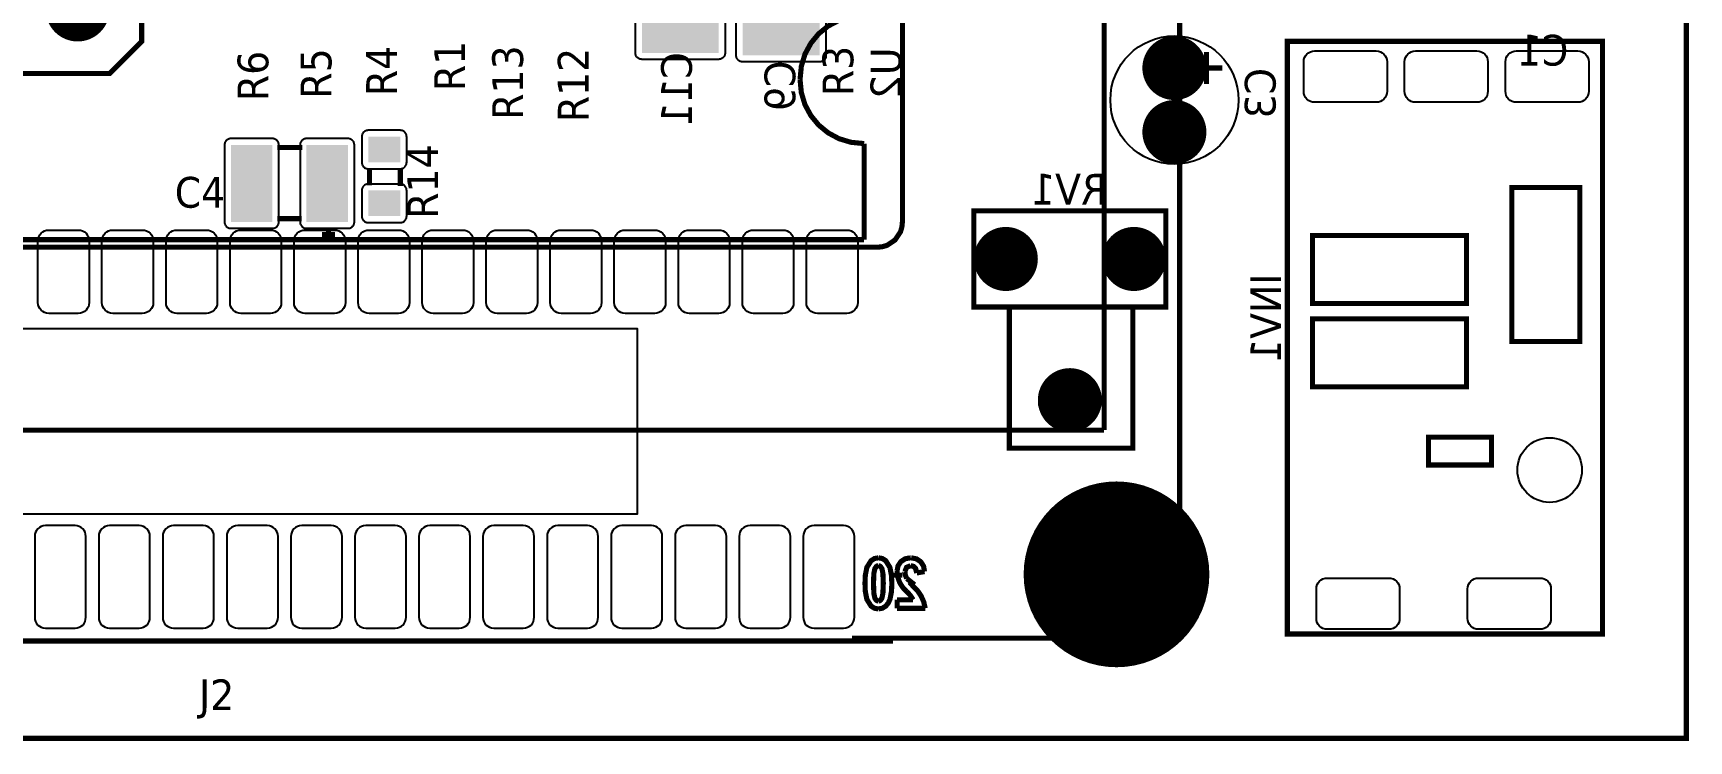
# Model space of a CAD drawing. Header units: millimetres. Extents: x 123.5 to 144.3, y 105.4 to 121.6.
# Drawn here: x 132.627 to 137.179, y 109.284 to 111.229 of the extents above; entities that cross this region are included whole.
import ezdxf

# ---------------------------------------------------------------- set-up
doc = ezdxf.new("R2010")
doc.units = ezdxf.units.MM
doc.layers.add('DESC', color=250, linetype='Continuous')
doc.styles.get("Standard").update_dxf_attribs({"font": 'tahoma.ttf'})

# ---------------------------------------------------------------- blocks, each defined once
blk = doc.blocks.new('RPAD')
blk.add_trace([(-0.5, -0.5), (-0.5, 0.5), (0.5, -0.5), (0.5, 0.5)])
blk = doc.blocks.new('EPAD')
at = {"const_width": 0.5}
blk.add_lwpolyline([(-0.25, 0, 1), (0.25, 0, 1)], format="xyb", close=True, dxfattribs=at)
blk = doc.blocks.new('HornoCardV2')
at = {"const_width": 0.008}
for points in [[(152.3848, 109.7537), (146.6182, 109.7537), (146.6182, 112.7712), (152.3848, 112.7712), (152.3848, 109.7537)], [(152.3848, 109.7537), (146.6182, 109.7537), (146.6182, 112.7712), (152.3848, 112.7712), (152.3848, 109.7537)], [(152.3848, 109.7537), (146.6182, 109.7537), (146.6182, 112.7712), (152.3848, 112.7712), (152.3848, 109.7537)], [(151.5938, 112.6659), (151.5938, 109.91)], [(151.5938, 112.6659), (151.5938, 109.91)], [(151.5938, 112.6659), (151.5938, 109.91)], [(151.4757, 112.3411), (151.4757, 110.2348)], [(151.4757, 112.3411), (151.4757, 110.2348)], [(151.4757, 112.3411), (151.4757, 110.2348)], [(151.1608, 112.0163), (151.1608, 110.5596), (151.16, 110.5516), (151.1577, 110.5441), (151.1494, 110.5317), (151.1369, 110.5233), (151.1294, 110.5211), (151.1214, 110.5203), (148.4049, 110.5203)], [(151.1608, 112.0163), (151.1608, 110.5596), (151.16, 110.5516), (151.1577, 110.5441), (151.1494, 110.5317), (151.1369, 110.5233), (151.1294, 110.5211), (151.1214, 110.5203), (148.4049, 110.5203)], [(151.1608, 112.0163), (151.1608, 110.5596), (151.16, 110.5516), (151.1577, 110.5441), (151.1494, 110.5317), (151.1369, 110.5233), (151.1294, 110.5211), (151.1214, 110.5203), (148.4049, 110.5203)], [(149.623, 110.9915), (149.923, 110.9915), (149.973, 110.9415), (149.973, 110.8415), (149.923, 110.7915), (149.623, 110.7915), (149.573, 110.8415), (149.573, 110.9415), (149.623, 110.9915)], [(149.623, 110.9915), (149.923, 110.9915), (149.973, 110.9415), (149.973, 110.8415), (149.923, 110.7915), (149.623, 110.7915), (149.573, 110.8415), (149.573, 110.9415), (149.623, 110.9915)], [(149.623, 110.9915), (149.923, 110.9915), (149.973, 110.9415), (149.973, 110.8415), (149.923, 110.7915), (149.623, 110.7915), (149.573, 110.8415), (149.573, 110.9415), (149.623, 110.9915)], [(151.001, 110.7821), (151.003, 110.8028), (151.0087, 110.8218), (151.0179, 110.8388), (151.03, 110.8535), (151.0447, 110.8655), (151.0617, 110.8745), (151.0806, 110.8801), (151.101, 110.8821)], [(151.001, 110.7821), (151.003, 110.8028), (151.0087, 110.8218), (151.0179, 110.8388), (151.03, 110.8535), (151.0447, 110.8655), (151.0617, 110.8745), (151.0806, 110.8801), (151.101, 110.8821)], [(151.001, 110.7821), (151.003, 110.8028), (151.0087, 110.8218), (151.0179, 110.8388), (151.03, 110.8535), (151.0447, 110.8655), (151.0617, 110.8745), (151.0806, 110.8801), (151.101, 110.8821)], [(152.2541, 109.9166), (151.7619, 109.9166), (151.7619, 110.8418), (152.2541, 110.8418), (152.2541, 109.9166)], [(152.2541, 109.9166), (151.7619, 109.9166), (151.7619, 110.8418), (152.2541, 110.8418), (152.2541, 109.9166)], [(152.2541, 109.9166), (151.7619, 109.9166), (151.7619, 110.8418), (152.2541, 110.8418), (152.2541, 109.9166)], [(151.6355, 110.8251), (151.6355, 110.7751)], [(151.6355, 110.8251), (151.6355, 110.7751)], [(151.6355, 110.8251), (151.6355, 110.7751)], [(151.001, 110.7821), (151.003, 110.7617), (151.0087, 110.7428), (151.0179, 110.7258), (151.03, 110.7111), (151.0447, 110.699), (151.0617, 110.6898), (151.0806, 110.6841), (151.101, 110.6821)], [(151.001, 110.7821), (151.003, 110.7617), (151.0087, 110.7428), (151.0179, 110.7258), (151.03, 110.7111), (151.0447, 110.699), (151.0617, 110.6898), (151.0806, 110.6841), (151.101, 110.6821)], [(151.001, 110.7821), (151.003, 110.7617), (151.0087, 110.7428), (151.0179, 110.7258), (151.03, 110.7111), (151.0447, 110.699), (151.0617, 110.6898), (151.0806, 110.6841), (151.101, 110.6821)], [(151.6605, 110.8001), (151.6105, 110.8001)], [(151.6605, 110.8001), (151.6105, 110.8001)], [(151.6605, 110.8001), (151.6105, 110.8001)], [(151.101, 110.6821), (151.101, 110.5321)], [(151.101, 110.6821), (151.101, 110.5321)], [(151.101, 110.6821), (151.101, 110.5321)], [(150.1847, 110.6759), (150.2237, 110.6759)], [(150.1847, 110.6759), (150.2237, 110.6759)], [(150.1847, 110.6759), (150.2237, 110.6759)], [(150.3288, 110.6439), (150.3288, 110.6169)], [(150.3288, 110.6439), (150.3288, 110.6169)], [(150.3288, 110.6439), (150.3288, 110.6169)], [(150.3768, 110.6439), (150.3768, 110.6159)], [(150.3768, 110.6439), (150.3768, 110.6159)], [(150.3768, 110.6439), (150.3768, 110.6159)], [(152.2186, 110.3733), (152.1123, 110.3733), (152.1123, 110.6135), (152.2186, 110.6135), (152.2186, 110.3733)], [(152.2186, 110.3733), (152.1123, 110.3733), (152.1123, 110.6135), (152.2186, 110.6135), (152.2186, 110.3733)], [(152.2186, 110.3733), (152.1123, 110.3733), (152.1123, 110.6135), (152.2186, 110.6135), (152.2186, 110.3733)], [(151.5723, 110.427), (151.2723, 110.427), (151.2723, 110.577), (151.5723, 110.577), (151.5723, 110.427)], [(151.5723, 110.427), (151.2723, 110.427), (151.2723, 110.577), (151.5723, 110.577), (151.5723, 110.427)], [(151.5723, 110.427), (151.2723, 110.427), (151.2723, 110.577), (151.5723, 110.577), (151.5723, 110.427)], [(150.1847, 110.5649), (150.2227, 110.5649)], [(150.1847, 110.5649), (150.2227, 110.5649)], [(150.1847, 110.5649), (150.2227, 110.5649)], [(150.2647, 110.5499), (150.2647, 110.5299)], [(150.2647, 110.5499), (150.2647, 110.5299)], [(150.2647, 110.5499), (150.2647, 110.5299)], [(151.101, 110.5321), (149.101, 110.5321)], [(151.101, 110.5321), (149.101, 110.5321)], [(151.101, 110.5321), (149.101, 110.5321)], [(150.2547, 110.5399), (150.2747, 110.5399)], [(150.2547, 110.5399), (150.2747, 110.5399)], [(150.2547, 110.5399), (150.2747, 110.5399)], [(152.0415, 110.4324), (151.8013, 110.4324), (151.8013, 110.5387), (152.0415, 110.5387), (152.0415, 110.4324)], [(152.0415, 110.4324), (151.8013, 110.4324), (151.8013, 110.5387), (152.0415, 110.5387), (152.0415, 110.4324)], [(152.0415, 110.4324), (151.8013, 110.4324), (151.8013, 110.5387), (152.0415, 110.5387), (152.0415, 110.4324)], [(151.5207, 110.2068), (151.3278, 110.2068), (151.3278, 110.4272), (151.5207, 110.4272), (151.5207, 110.2068)], [(151.5207, 110.2068), (151.3278, 110.2068), (151.3278, 110.4272), (151.5207, 110.4272), (151.5207, 110.2068)], [(151.5207, 110.2068), (151.3278, 110.2068), (151.3278, 110.4272), (151.5207, 110.4272), (151.5207, 110.2068)], [(152.0415, 110.3024), (151.8013, 110.3024), (151.8013, 110.4087), (152.0415, 110.4087), (152.0415, 110.3024)], [(152.0415, 110.3024), (151.8013, 110.3024), (151.8013, 110.4087), (152.0415, 110.4087), (152.0415, 110.3024)], [(152.0415, 110.3024), (151.8013, 110.3024), (151.8013, 110.4087), (152.0415, 110.4087), (152.0415, 110.3024)], [(151.4723, 110.277), (151.3723, 110.277)], [(151.4723, 110.277), (151.3723, 110.277)], [(151.4723, 110.277), (151.3723, 110.277)], [(151.4757, 110.2348), (148.0505, 110.2348)], [(151.4757, 110.2348), (148.0505, 110.2348)], [(151.4757, 110.2348), (148.0505, 110.2348)], [(152.0808, 110.1804), (151.9824, 110.1804), (151.9824, 110.2237), (152.0808, 110.2237), (152.0808, 110.1804)], [(152.0808, 110.1804), (151.9824, 110.1804), (151.9824, 110.2237), (152.0808, 110.2237), (152.0808, 110.1804)], [(152.0808, 110.1804), (151.9824, 110.1804), (151.9824, 110.2237), (152.0808, 110.2237), (152.0808, 110.1804)], [(151.1234, 110.0355), (151.1172, 110.0344), (151.1119, 110.031), (151.1053, 110.0205), (151.1029, 110.0081), (151.1024, 109.9956)], [(151.1234, 110.0355), (151.1172, 110.0344), (151.1119, 110.031), (151.1053, 110.0205), (151.1029, 110.0081), (151.1024, 109.9956)], [(151.1234, 110.0355), (151.1172, 110.0344), (151.1119, 110.031), (151.1053, 110.0205), (151.1029, 110.0081), (151.1024, 109.9956)], [(151.1443, 109.9957), (151.1437, 110.0082), (151.1413, 110.0205), (151.1348, 110.031), (151.1295, 110.0344), (151.1234, 110.0355)], [(151.1443, 109.9957), (151.1437, 110.0082), (151.1413, 110.0205), (151.1348, 110.031), (151.1295, 110.0344), (151.1234, 110.0355)], [(151.1443, 109.9957), (151.1437, 110.0082), (151.1413, 110.0205), (151.1348, 110.031), (151.1295, 110.0344), (151.1234, 110.0355)], [(151.1524, 110.0149), (151.154, 110.023), (151.1584, 110.0295), (151.1649, 110.0339), (151.173, 110.0355)], [(151.1524, 110.0149), (151.154, 110.023), (151.1584, 110.0295), (151.1649, 110.0339), (151.173, 110.0355)], [(151.1524, 110.0149), (151.154, 110.023), (151.1584, 110.0295), (151.1649, 110.0339), (151.173, 110.0355)], [(151.1734, 110.0355), (151.173, 110.0355)], [(151.1734, 110.0355), (151.173, 110.0355)], [(151.1734, 110.0355), (151.173, 110.0355)], [(151.1734, 110.0355), (151.1744, 110.0355)], [(151.1734, 110.0355), (151.1744, 110.0355)], [(151.1734, 110.0355), (151.1744, 110.0355)], [(151.1954, 110.0145), (151.1938, 110.0227), (151.1894, 110.0294), (151.1827, 110.0339), (151.1744, 110.0355)], [(151.1954, 110.0145), (151.1938, 110.0227), (151.1894, 110.0294), (151.1827, 110.0339), (151.1744, 110.0355)], [(151.1954, 110.0145), (151.1938, 110.0227), (151.1894, 110.0294), (151.1827, 110.0339), (151.1744, 110.0355)], [(151.1157, 109.9956), (151.1162, 110.011), (151.1178, 110.0185), (151.1199, 110.0217), (151.1215, 110.0228), (151.1233, 110.0232)], [(151.1157, 109.9956), (151.1162, 110.011), (151.1178, 110.0185), (151.1199, 110.0217), (151.1215, 110.0228), (151.1233, 110.0232)], [(151.1157, 109.9956), (151.1162, 110.011), (151.1178, 110.0185), (151.1199, 110.0217), (151.1215, 110.0228), (151.1233, 110.0232)], [(151.1233, 110.0232), (151.1252, 110.0228), (151.1268, 110.0217), (151.1289, 110.0185), (151.1304, 110.011), (151.131, 109.9956)], [(151.1233, 110.0232), (151.1252, 110.0228), (151.1268, 110.0217), (151.1289, 110.0185), (151.1304, 110.011), (151.131, 109.9956)], [(151.1233, 110.0232), (151.1252, 110.0228), (151.1268, 110.0217), (151.1289, 110.0185), (151.1304, 110.011), (151.131, 109.9956)], [(151.1411, 110.0085), (151.1608, 110.0085)], [(151.1411, 110.0085), (151.1608, 110.0085)], [(151.1411, 110.0085), (151.1608, 110.0085)], [(151.1524, 110.0149), (151.1525, 110.0136)], [(151.1524, 110.0149), (151.1525, 110.0136)], [(151.1524, 110.0149), (151.1525, 110.0136)], [(151.1525, 110.0136), (151.1538, 110.0046), (151.1568, 109.9964), (151.1614, 109.9892), (151.1673, 109.9831)], [(151.1525, 110.0136), (151.1538, 110.0046), (151.1568, 109.9964), (151.1614, 109.9892), (151.1673, 109.9831)], [(151.1525, 110.0136), (151.1538, 110.0046), (151.1568, 109.9964), (151.1614, 109.9892), (151.1673, 109.9831)], [(151.1647, 110.0141), (151.1673, 110.0206), (151.1737, 110.0232)], [(151.1647, 110.0141), (151.1673, 110.0206), (151.1737, 110.0232)], [(151.1647, 110.0141), (151.1673, 110.0206), (151.1737, 110.0232)], [(151.1647, 110.0141), (151.1648, 110.0128)], [(151.1647, 110.0141), (151.1648, 110.0128)], [(151.1647, 110.0141), (151.1648, 110.0128)], [(151.1676, 110.0032), (151.1654, 110.0084), (151.1648, 110.0128)], [(151.1676, 110.0032), (151.1654, 110.0084), (151.1648, 110.0128)], [(151.1676, 110.0032), (151.1654, 110.0084), (151.1648, 110.0128)], [(151.1737, 110.0232), (151.1782, 110.0222), (151.1814, 110.019), (151.1832, 110.0119)], [(151.1737, 110.0232), (151.1782, 110.0222), (151.1814, 110.019), (151.1832, 110.0119)], [(151.1737, 110.0232), (151.1782, 110.0222), (151.1814, 110.019), (151.1832, 110.0119)], [(151.1832, 110.0119), (151.1954, 110.014)], [(151.1832, 110.0119), (151.1954, 110.014)], [(151.1832, 110.0119), (151.1954, 110.014)], [(151.1954, 110.0145), (151.1954, 110.014)], [(151.1954, 110.0145), (151.1954, 110.014)], [(151.1954, 110.0145), (151.1954, 110.014)], [(151.1024, 109.9956), (151.1029, 109.983), (151.1053, 109.9707), (151.1119, 109.9601), (151.1172, 109.9568), (151.1233, 109.9557)], [(151.1024, 109.9956), (151.1029, 109.983), (151.1053, 109.9707), (151.1119, 109.9601), (151.1172, 109.9568), (151.1233, 109.9557)], [(151.1024, 109.9956), (151.1029, 109.983), (151.1053, 109.9707), (151.1119, 109.9601), (151.1172, 109.9568), (151.1233, 109.9557)], [(151.1233, 109.968), (151.1215, 109.9684), (151.1199, 109.9694), (151.1178, 109.9726), (151.1162, 109.9802), (151.1157, 109.9956)], [(151.1233, 109.968), (151.1215, 109.9684), (151.1199, 109.9694), (151.1178, 109.9726), (151.1162, 109.9802), (151.1157, 109.9956)], [(151.1233, 109.968), (151.1215, 109.9684), (151.1199, 109.9694), (151.1178, 109.9726), (151.1162, 109.9802), (151.1157, 109.9956)], [(151.1233, 109.9557), (151.1295, 109.9568), (151.1348, 109.9601), (151.1388, 109.965), (151.1414, 109.9707), (151.1438, 109.9831), (151.1443, 109.9957)], [(151.1233, 109.9557), (151.1295, 109.9568), (151.1348, 109.9601), (151.1388, 109.965), (151.1414, 109.9707), (151.1438, 109.9831), (151.1443, 109.9957)], [(151.1233, 109.9557), (151.1295, 109.9568), (151.1348, 109.9601), (151.1388, 109.965), (151.1414, 109.9707), (151.1438, 109.9831), (151.1443, 109.9957)], [(151.131, 109.9956), (151.1304, 109.9802), (151.1289, 109.9727), (151.1268, 109.9695), (151.1252, 109.9684), (151.1233, 109.968)], [(151.131, 109.9956), (151.1304, 109.9802), (151.1289, 109.9727), (151.1268, 109.9695), (151.1252, 109.9684), (151.1233, 109.968)], [(151.131, 109.9956), (151.1304, 109.9802), (151.1289, 109.9727), (151.1268, 109.9695), (151.1252, 109.9684), (151.1233, 109.968)], [(151.1776, 109.97), (151.1729, 109.9772), (151.1673, 109.9831)], [(151.1776, 109.97), (151.1729, 109.9772), (151.1673, 109.9831)], [(151.1776, 109.97), (151.1729, 109.9772), (151.1673, 109.9831)], [(151.1798, 109.9935), (151.1676, 110.0032)], [(151.1798, 109.9935), (151.1676, 110.0032)], [(151.1798, 109.9935), (151.1676, 110.0032)], [(151.1779, 109.9906), (151.1719, 109.9975)], [(151.1779, 109.9906), (151.1719, 109.9975)], [(151.1779, 109.9906), (151.1719, 109.9975)], [(151.1965, 109.9567), (151.1941, 109.9667), (151.1901, 109.9758), (151.1847, 109.9838), (151.1779, 109.9906)], [(151.1965, 109.9567), (151.1941, 109.9667), (151.1901, 109.9758), (151.1847, 109.9838), (151.1779, 109.9906)], [(151.1965, 109.9567), (151.1941, 109.9667), (151.1901, 109.9758), (151.1847, 109.9838), (151.1779, 109.9906)], [(151.1525, 109.97), (151.1525, 109.9567)], [(151.1776, 109.97), (151.1525, 109.97)], [(151.1525, 109.97), (151.1525, 109.9567)], [(151.1776, 109.97), (151.1525, 109.97)], [(151.1525, 109.97), (151.1525, 109.9567)], [(151.1776, 109.97), (151.1525, 109.97)], [(151.1525, 109.9567), (151.1965, 109.9567)], [(151.1525, 109.9567), (151.1965, 109.9567)], [(151.1525, 109.9567), (151.1965, 109.9567)], [(149.0459, 109.9057), (151.1459, 109.9057)], [(149.0459, 109.9057), (151.1459, 109.9057)], [(149.0459, 109.9057), (151.1459, 109.9057)], [(151.5938, 109.91), (151.082, 109.91)], [(151.5938, 109.91), (151.082, 109.91)], [(151.5938, 109.91), (151.082, 109.91)]]:
    blk.add_lwpolyline(points, dxfattribs=at)
for points in [[(150.884, 110.8886), (150.884, 110.8236), (150.8839, 110.8226), (150.8838, 110.8216), (150.8835, 110.8206), (150.8832, 110.8197), (150.8828, 110.8188), (150.8823, 110.818), (150.8817, 110.8172), (150.8811, 110.8165), (150.8804, 110.8159), (150.8796, 110.8153), (150.8788, 110.8148), (150.8779, 110.8144), (150.877, 110.814), (150.876, 110.8138), (150.875, 110.8137), (150.874, 110.8136), (150.754, 110.8136), (150.7529, 110.8137), (150.7519, 110.8138), (150.751, 110.814), (150.75, 110.8144), (150.7492, 110.8148), (150.7483, 110.8153), (150.7476, 110.8159), (150.7469, 110.8165), (150.7462, 110.8172), (150.7457, 110.818), (150.7452, 110.8188), (150.7448, 110.8197), (150.7444, 110.8206), (150.7442, 110.8216), (150.744, 110.8226), (150.744, 110.8236), (150.744, 110.8236), (150.744, 110.8886)], [(151.0415, 110.8847), (151.0415, 110.8197), (151.0414, 110.8186), (151.0413, 110.8176), (151.041, 110.8167), (151.0407, 110.8157), (151.0403, 110.8149), (151.0398, 110.814), (151.0392, 110.8133), (151.0386, 110.8126), (151.0379, 110.8119), (151.0371, 110.8114), (151.0363, 110.8109), (151.0354, 110.8104), (151.0345, 110.8101), (151.0335, 110.8099), (151.0325, 110.8097), (151.0315, 110.8097), (150.9115, 110.8097), (150.9104, 110.8097), (150.9094, 110.8099), (150.9084, 110.8101), (150.9075, 110.8104), (150.9066, 110.8109), (150.9058, 110.8114), (150.9051, 110.8119), (150.9044, 110.8126), (150.9037, 110.8133), (150.9031, 110.814), (150.9026, 110.8149), (150.9022, 110.8157), (150.9019, 110.8167), (150.9017, 110.8176), (150.9015, 110.8186), (150.9015, 110.8197), (150.9015, 110.8197), (150.9015, 110.8847)], [(149.469, 110.1042), (150.7473, 110.1042), (150.7473, 110.3928), (149.469, 110.3928), (149.469, 110.1042)]]:
    blk.add_lwpolyline(points)
for points in [[(151.7875, 110.7637), (151.7875, 110.8097), (151.7878, 110.8132), (151.7888, 110.8164), (151.7903, 110.8193), (151.7924, 110.8218), (151.7949, 110.8238), (151.7978, 110.8254), (151.801, 110.8264), (151.8045, 110.8267), (151.9005, 110.8267), (151.904, 110.8264), (151.9072, 110.8254), (151.9101, 110.8238), (151.9126, 110.8218), (151.9146, 110.8193), (151.9162, 110.8164), (151.9171, 110.8132), (151.9175, 110.8097), (151.9175, 110.7637), (151.9171, 110.7602), (151.9162, 110.757), (151.9146, 110.7541), (151.9126, 110.7516), (151.9101, 110.7496), (151.9072, 110.748), (151.904, 110.747), (151.9005, 110.7467), (151.8045, 110.7467), (151.801, 110.747), (151.7978, 110.748), (151.7949, 110.7496), (151.7924, 110.7516), (151.7903, 110.7541), (151.7888, 110.757), (151.7878, 110.7602), (151.7875, 110.7637)], [(151.945, 110.7637), (151.945, 110.8097), (151.9453, 110.8132), (151.9463, 110.8164), (151.9478, 110.8193), (151.9499, 110.8218), (151.9524, 110.8238), (151.9553, 110.8254), (151.9585, 110.8264), (151.962, 110.8267), (152.058, 110.8267), (152.0614, 110.8264), (152.0647, 110.8254), (152.0675, 110.8238), (152.0701, 110.8218), (152.0721, 110.8193), (152.0737, 110.8164), (152.0746, 110.8132), (152.075, 110.8097), (152.075, 110.7637), (152.0746, 110.7602), (152.0737, 110.757), (152.0721, 110.7541), (152.0701, 110.7516), (152.0675, 110.7496), (152.0647, 110.748), (152.0614, 110.747), (152.058, 110.7467), (151.962, 110.7467), (151.9585, 110.747), (151.9553, 110.748), (151.9524, 110.7496), (151.9499, 110.7516), (151.9478, 110.7541), (151.9463, 110.757), (151.9453, 110.7602), (151.945, 110.7637)], [(152.1024, 110.7637), (152.1024, 110.8097), (152.1028, 110.8132), (152.1038, 110.8164), (152.1053, 110.8193), (152.1074, 110.8218), (152.1099, 110.8238), (152.1128, 110.8254), (152.116, 110.8264), (152.1194, 110.8267), (152.2154, 110.8267), (152.2189, 110.8264), (152.2221, 110.8254), (152.225, 110.8238), (152.2275, 110.8218), (152.2296, 110.8193), (152.2311, 110.8164), (152.2321, 110.8132), (152.2324, 110.8097), (152.2324, 110.7637), (152.2321, 110.7602), (152.2311, 110.757), (152.2296, 110.7541), (152.2275, 110.7516), (152.225, 110.7496), (152.2221, 110.748), (152.2189, 110.747), (152.2154, 110.7467), (152.1194, 110.7467), (152.116, 110.747), (152.1128, 110.748), (152.1099, 110.7496), (152.1074, 110.7516), (152.1053, 110.7541), (152.1038, 110.757), (152.1028, 110.7602), (152.1024, 110.7637)], [(150.1122, 110.5499), (150.1772, 110.5499), (150.1782, 110.5499), (150.1792, 110.5501), (150.1802, 110.5503), (150.1811, 110.5507), (150.182, 110.5511), (150.1828, 110.5516), (150.1836, 110.5521), (150.1843, 110.5528), (150.1849, 110.5535), (150.1855, 110.5543), (150.186, 110.5551), (150.1864, 110.556), (150.1867, 110.5569), (150.187, 110.5578), (150.1871, 110.5588), (150.1872, 110.5599), (150.1872, 110.6799), (150.1871, 110.6809), (150.187, 110.6819), (150.1867, 110.6829), (150.1864, 110.6838), (150.186, 110.6847), (150.1855, 110.6855), (150.1849, 110.6863), (150.1843, 110.687), (150.1836, 110.6876), (150.1828, 110.6882), (150.182, 110.6887), (150.1811, 110.6891), (150.1802, 110.6894), (150.1792, 110.6897), (150.1782, 110.6898), (150.1772, 110.6899), (150.1122, 110.6899), (150.1111, 110.6898), (150.1101, 110.6897), (150.1092, 110.6894), (150.1083, 110.6891), (150.1074, 110.6887), (150.1066, 110.6882), (150.1058, 110.6876), (150.1051, 110.687), (150.1044, 110.6863), (150.1039, 110.6855), (150.1034, 110.6847), (150.103, 110.6838), (150.1026, 110.6829), (150.1024, 110.6819), (150.1022, 110.6809), (150.1022, 110.6799), (150.1022, 110.5599), (150.1022, 110.5588), (150.1024, 110.5578), (150.1026, 110.5569), (150.103, 110.556), (150.1034, 110.5551), (150.1039, 110.5543), (150.1044, 110.5535), (150.1051, 110.5528), (150.1058, 110.5521), (150.1066, 110.5516), (150.1074, 110.5511), (150.1083, 110.5507), (150.1092, 110.5503), (150.1101, 110.5501), (150.1111, 110.5499), (150.1122, 110.5499)], [(150.2302, 110.5499), (150.2952, 110.5499), (150.2962, 110.5499), (150.2972, 110.5501), (150.2982, 110.5503), (150.2991, 110.5507), (150.3, 110.5511), (150.3008, 110.5516), (150.3016, 110.5521), (150.3023, 110.5528), (150.3029, 110.5535), (150.3035, 110.5543), (150.304, 110.5551), (150.3044, 110.556), (150.3047, 110.5569), (150.305, 110.5578), (150.3051, 110.5588), (150.3052, 110.5599), (150.3052, 110.6799), (150.3051, 110.6809), (150.305, 110.6819), (150.3047, 110.6829), (150.3044, 110.6838), (150.304, 110.6847), (150.3035, 110.6855), (150.3029, 110.6863), (150.3023, 110.687), (150.3016, 110.6876), (150.3008, 110.6882), (150.3, 110.6887), (150.2991, 110.6891), (150.2982, 110.6894), (150.2972, 110.6897), (150.2962, 110.6898), (150.2952, 110.6899), (150.2302, 110.6899), (150.2291, 110.6898), (150.2281, 110.6897), (150.2272, 110.6894), (150.2263, 110.6891), (150.2254, 110.6887), (150.2246, 110.6882), (150.2238, 110.6876), (150.2231, 110.687), (150.2224, 110.6863), (150.2219, 110.6855), (150.2214, 110.6847), (150.221, 110.6838), (150.2206, 110.6829), (150.2204, 110.6819), (150.2202, 110.6809), (150.2202, 110.6799), (150.2202, 110.5599), (150.2202, 110.5588), (150.2204, 110.5578), (150.2206, 110.5569), (150.221, 110.556), (150.2214, 110.5551), (150.2219, 110.5543), (150.2224, 110.5535), (150.2231, 110.5528), (150.2238, 110.5521), (150.2246, 110.5516), (150.2254, 110.5511), (150.2263, 110.5507), (150.2272, 110.5503), (150.2281, 110.5501), (150.2291, 110.5499), (150.2302, 110.5499)], [(150.3168, 110.6929), (150.3168, 110.6529), (150.3168, 110.6518), (150.317, 110.6508), (150.3172, 110.6499), (150.3175, 110.6489), (150.3179, 110.6481), (150.3184, 110.6472), (150.319, 110.6465), (150.3197, 110.6458), (150.3204, 110.6451), (150.3211, 110.6445), (150.3219, 110.644), (150.3228, 110.6436), (150.3237, 110.6433), (150.3247, 110.6431), (150.3257, 110.6429), (150.3268, 110.6429), (150.3768, 110.6429), (150.3778, 110.6429), (150.3788, 110.6431), (150.3798, 110.6433), (150.3807, 110.6436), (150.3816, 110.644), (150.3824, 110.6445), (150.3832, 110.6451), (150.3839, 110.6458), (150.3845, 110.6465), (150.3851, 110.6472), (150.3856, 110.6481), (150.386, 110.6489), (150.3863, 110.6499), (150.3866, 110.6508), (150.3867, 110.6518), (150.3868, 110.6529), (150.3868, 110.6929), (150.3867, 110.6939), (150.3866, 110.6949), (150.3863, 110.6959), (150.386, 110.6968), (150.3856, 110.6977), (150.3851, 110.6985), (150.3845, 110.6993), (150.3839, 110.7), (150.3832, 110.7006), (150.3824, 110.7012), (150.3816, 110.7017), (150.3807, 110.7021), (150.3798, 110.7024), (150.3788, 110.7027), (150.3778, 110.7028), (150.3768, 110.7029), (150.3268, 110.7029), (150.3257, 110.7028), (150.3247, 110.7027), (150.3237, 110.7024), (150.3228, 110.7021), (150.3219, 110.7017), (150.3211, 110.7012), (150.3204, 110.7006), (150.3197, 110.7), (150.319, 110.6993), (150.3184, 110.6985), (150.3179, 110.6977), (150.3175, 110.6968), (150.3172, 110.6959), (150.317, 110.6949), (150.3168, 110.6939), (150.3168, 110.6929)], [(150.3168, 110.6089), (150.3168, 110.5689), (150.3168, 110.5678), (150.317, 110.5668), (150.3172, 110.5659), (150.3175, 110.5649), (150.3179, 110.5641), (150.3184, 110.5632), (150.319, 110.5625), (150.3197, 110.5618), (150.3204, 110.5611), (150.3211, 110.5605), (150.3219, 110.56), (150.3228, 110.5596), (150.3237, 110.5593), (150.3247, 110.5591), (150.3257, 110.5589), (150.3268, 110.5589), (150.3768, 110.5589), (150.3778, 110.5589), (150.3788, 110.5591), (150.3798, 110.5593), (150.3807, 110.5596), (150.3816, 110.56), (150.3824, 110.5605), (150.3832, 110.5611), (150.3839, 110.5618), (150.3845, 110.5625), (150.3851, 110.5632), (150.3856, 110.5641), (150.386, 110.5649), (150.3863, 110.5659), (150.3866, 110.5668), (150.3867, 110.5678), (150.3868, 110.5689), (150.3868, 110.6089), (150.3867, 110.6099), (150.3866, 110.6109), (150.3863, 110.6119), (150.386, 110.6128), (150.3856, 110.6137), (150.3851, 110.6145), (150.3845, 110.6153), (150.3839, 110.616), (150.3832, 110.6166), (150.3824, 110.6172), (150.3816, 110.6177), (150.3807, 110.6181), (150.3798, 110.6184), (150.3788, 110.6187), (150.3778, 110.6188), (150.3768, 110.6189), (150.3268, 110.6189), (150.3257, 110.6188), (150.3247, 110.6187), (150.3237, 110.6184), (150.3228, 110.6181), (150.3219, 110.6177), (150.3211, 110.6172), (150.3204, 110.6166), (150.3197, 110.616), (150.319, 110.6153), (150.3184, 110.6145), (150.3179, 110.6137), (150.3175, 110.6128), (150.3172, 110.6119), (150.317, 110.6109), (150.3168, 110.6099), (150.3168, 110.6089)], [(149.828, 110.5471), (149.874, 110.5471), (149.8775, 110.5468), (149.8807, 110.5458), (149.8836, 110.5442), (149.8861, 110.5422), (149.8881, 110.5397), (149.8897, 110.5368), (149.8907, 110.5336), (149.891, 110.5301), (149.891, 110.4341), (149.8907, 110.4306), (149.8897, 110.4274), (149.8881, 110.4245), (149.8861, 110.422), (149.8836, 110.4199), (149.8807, 110.4184), (149.8775, 110.4174), (149.874, 110.4171), (149.828, 110.4171), (149.8245, 110.4174), (149.8213, 110.4184), (149.8184, 110.4199), (149.8159, 110.422), (149.8138, 110.4245), (149.8123, 110.4274), (149.8113, 110.4306), (149.811, 110.4341), (149.811, 110.5301), (149.8113, 110.5336), (149.8123, 110.5368), (149.8138, 110.5397), (149.8159, 110.5422), (149.8184, 110.5442), (149.8213, 110.5458), (149.8245, 110.5468), (149.828, 110.5471)], [(149.928, 110.5471), (149.974, 110.5471), (149.9775, 110.5468), (149.9807, 110.5458), (149.9836, 110.5442), (149.9861, 110.5422), (149.9881, 110.5397), (149.9897, 110.5368), (149.9907, 110.5336), (149.991, 110.5301), (149.991, 110.4341), (149.9907, 110.4306), (149.9897, 110.4274), (149.9881, 110.4245), (149.9861, 110.422), (149.9836, 110.4199), (149.9807, 110.4184), (149.9775, 110.4174), (149.974, 110.4171), (149.928, 110.4171), (149.9245, 110.4174), (149.9213, 110.4184), (149.9184, 110.4199), (149.9159, 110.422), (149.9138, 110.4245), (149.9123, 110.4274), (149.9113, 110.4306), (149.911, 110.4341), (149.911, 110.5301), (149.9113, 110.5336), (149.9123, 110.5368), (149.9138, 110.5397), (149.9159, 110.5422), (149.9184, 110.5442), (149.9213, 110.5458), (149.9245, 110.5468), (149.928, 110.5471)], [(150.028, 110.5471), (150.074, 110.5471), (150.0775, 110.5468), (150.0807, 110.5458), (150.0836, 110.5442), (150.0861, 110.5422), (150.0881, 110.5397), (150.0897, 110.5368), (150.0907, 110.5336), (150.091, 110.5301), (150.091, 110.4341), (150.0907, 110.4306), (150.0897, 110.4274), (150.0881, 110.4245), (150.0861, 110.422), (150.0836, 110.4199), (150.0807, 110.4184), (150.0775, 110.4174), (150.074, 110.4171), (150.028, 110.4171), (150.0245, 110.4174), (150.0213, 110.4184), (150.0184, 110.4199), (150.0159, 110.422), (150.0138, 110.4245), (150.0123, 110.4274), (150.0113, 110.4306), (150.011, 110.4341), (150.011, 110.5301), (150.0113, 110.5336), (150.0123, 110.5368), (150.0138, 110.5397), (150.0159, 110.5422), (150.0184, 110.5442), (150.0213, 110.5458), (150.0245, 110.5468), (150.028, 110.5471)], [(150.128, 110.5471), (150.174, 110.5471), (150.1775, 110.5468), (150.1807, 110.5458), (150.1836, 110.5442), (150.1861, 110.5422), (150.1881, 110.5397), (150.1897, 110.5368), (150.1907, 110.5336), (150.191, 110.5301), (150.191, 110.4341), (150.1907, 110.4306), (150.1897, 110.4274), (150.1881, 110.4245), (150.1861, 110.422), (150.1836, 110.4199), (150.1807, 110.4184), (150.1775, 110.4174), (150.174, 110.4171), (150.128, 110.4171), (150.1245, 110.4174), (150.1213, 110.4184), (150.1184, 110.4199), (150.1159, 110.422), (150.1138, 110.4245), (150.1123, 110.4274), (150.1113, 110.4306), (150.111, 110.4341), (150.111, 110.5301), (150.1113, 110.5336), (150.1123, 110.5368), (150.1138, 110.5397), (150.1159, 110.5422), (150.1184, 110.5442), (150.1213, 110.5458), (150.1245, 110.5468), (150.128, 110.5471)], [(150.228, 110.5471), (150.274, 110.5471), (150.2775, 110.5468), (150.2807, 110.5458), (150.2836, 110.5442), (150.2861, 110.5422), (150.2881, 110.5397), (150.2897, 110.5368), (150.2907, 110.5336), (150.291, 110.5301), (150.291, 110.4341), (150.2907, 110.4306), (150.2897, 110.4274), (150.2881, 110.4245), (150.2861, 110.422), (150.2836, 110.4199), (150.2807, 110.4184), (150.2775, 110.4174), (150.274, 110.4171), (150.228, 110.4171), (150.2245, 110.4174), (150.2213, 110.4184), (150.2184, 110.4199), (150.2159, 110.422), (150.2138, 110.4245), (150.2123, 110.4274), (150.2113, 110.4306), (150.211, 110.4341), (150.211, 110.5301), (150.2113, 110.5336), (150.2123, 110.5368), (150.2138, 110.5397), (150.2159, 110.5422), (150.2184, 110.5442), (150.2213, 110.5458), (150.2245, 110.5468), (150.228, 110.5471)], [(150.328, 110.5471), (150.374, 110.5471), (150.3775, 110.5468), (150.3807, 110.5458), (150.3836, 110.5442), (150.3861, 110.5422), (150.3881, 110.5397), (150.3897, 110.5368), (150.3907, 110.5336), (150.391, 110.5301), (150.391, 110.4341), (150.3907, 110.4306), (150.3897, 110.4274), (150.3881, 110.4245), (150.3861, 110.422), (150.3836, 110.4199), (150.3807, 110.4184), (150.3775, 110.4174), (150.374, 110.4171), (150.328, 110.4171), (150.3245, 110.4174), (150.3213, 110.4184), (150.3184, 110.4199), (150.3159, 110.422), (150.3138, 110.4245), (150.3123, 110.4274), (150.3113, 110.4306), (150.311, 110.4341), (150.311, 110.5301), (150.3113, 110.5336), (150.3123, 110.5368), (150.3138, 110.5397), (150.3159, 110.5422), (150.3184, 110.5442), (150.3213, 110.5458), (150.3245, 110.5468), (150.328, 110.5471)], [(150.428, 110.5471), (150.474, 110.5471), (150.4775, 110.5468), (150.4807, 110.5458), (150.4836, 110.5442), (150.4861, 110.5422), (150.4881, 110.5397), (150.4897, 110.5368), (150.4907, 110.5336), (150.491, 110.5301), (150.491, 110.4341), (150.4907, 110.4306), (150.4897, 110.4274), (150.4881, 110.4245), (150.4861, 110.422), (150.4836, 110.4199), (150.4807, 110.4184), (150.4775, 110.4174), (150.474, 110.4171), (150.428, 110.4171), (150.4245, 110.4174), (150.4213, 110.4184), (150.4184, 110.4199), (150.4159, 110.422), (150.4138, 110.4245), (150.4123, 110.4274), (150.4113, 110.4306), (150.411, 110.4341), (150.411, 110.5301), (150.4113, 110.5336), (150.4123, 110.5368), (150.4138, 110.5397), (150.4159, 110.5422), (150.4184, 110.5442), (150.4213, 110.5458), (150.4245, 110.5468), (150.428, 110.5471)], [(150.528, 110.5471), (150.574, 110.5471), (150.5775, 110.5468), (150.5807, 110.5458), (150.5836, 110.5442), (150.5861, 110.5422), (150.5881, 110.5397), (150.5897, 110.5368), (150.5907, 110.5336), (150.591, 110.5301), (150.591, 110.4341), (150.5907, 110.4306), (150.5897, 110.4274), (150.5881, 110.4245), (150.5861, 110.422), (150.5836, 110.4199), (150.5807, 110.4184), (150.5775, 110.4174), (150.574, 110.4171), (150.528, 110.4171), (150.5245, 110.4174), (150.5213, 110.4184), (150.5184, 110.4199), (150.5159, 110.422), (150.5138, 110.4245), (150.5123, 110.4274), (150.5113, 110.4306), (150.511, 110.4341), (150.511, 110.5301), (150.5113, 110.5336), (150.5123, 110.5368), (150.5138, 110.5397), (150.5159, 110.5422), (150.5184, 110.5442), (150.5213, 110.5458), (150.5245, 110.5468), (150.528, 110.5471)], [(150.628, 110.5471), (150.674, 110.5471), (150.6775, 110.5468), (150.6807, 110.5458), (150.6836, 110.5442), (150.6861, 110.5422), (150.6881, 110.5397), (150.6897, 110.5368), (150.6907, 110.5336), (150.691, 110.5301), (150.691, 110.4341), (150.6907, 110.4306), (150.6897, 110.4274), (150.6881, 110.4245), (150.6861, 110.422), (150.6836, 110.4199), (150.6807, 110.4184), (150.6775, 110.4174), (150.674, 110.4171), (150.628, 110.4171), (150.6245, 110.4174), (150.6213, 110.4184), (150.6184, 110.4199), (150.6159, 110.422), (150.6138, 110.4245), (150.6123, 110.4274), (150.6113, 110.4306), (150.611, 110.4341), (150.611, 110.5301), (150.6113, 110.5336), (150.6123, 110.5368), (150.6138, 110.5397), (150.6159, 110.5422), (150.6184, 110.5442), (150.6213, 110.5458), (150.6245, 110.5468), (150.628, 110.5471)], [(150.728, 110.5471), (150.774, 110.5471), (150.7775, 110.5468), (150.7807, 110.5458), (150.7836, 110.5442), (150.7861, 110.5422), (150.7881, 110.5397), (150.7897, 110.5368), (150.7907, 110.5336), (150.791, 110.5301), (150.791, 110.4341), (150.7907, 110.4306), (150.7897, 110.4274), (150.7881, 110.4245), (150.7861, 110.422), (150.7836, 110.4199), (150.7807, 110.4184), (150.7775, 110.4174), (150.774, 110.4171), (150.728, 110.4171), (150.7245, 110.4174), (150.7213, 110.4184), (150.7184, 110.4199), (150.7159, 110.422), (150.7138, 110.4245), (150.7123, 110.4274), (150.7113, 110.4306), (150.711, 110.4341), (150.711, 110.5301), (150.7113, 110.5336), (150.7123, 110.5368), (150.7138, 110.5397), (150.7159, 110.5422), (150.7184, 110.5442), (150.7213, 110.5458), (150.7245, 110.5468), (150.728, 110.5471)], [(150.828, 110.5471), (150.874, 110.5471), (150.8775, 110.5468), (150.8807, 110.5458), (150.8836, 110.5442), (150.8861, 110.5422), (150.8881, 110.5397), (150.8897, 110.5368), (150.8907, 110.5336), (150.891, 110.5301), (150.891, 110.4341), (150.8907, 110.4306), (150.8897, 110.4274), (150.8881, 110.4245), (150.8861, 110.422), (150.8836, 110.4199), (150.8807, 110.4184), (150.8775, 110.4174), (150.874, 110.4171), (150.828, 110.4171), (150.8245, 110.4174), (150.8213, 110.4184), (150.8184, 110.4199), (150.8159, 110.422), (150.8138, 110.4245), (150.8123, 110.4274), (150.8113, 110.4306), (150.811, 110.4341), (150.811, 110.5301), (150.8113, 110.5336), (150.8123, 110.5368), (150.8138, 110.5397), (150.8159, 110.5422), (150.8184, 110.5442), (150.8213, 110.5458), (150.8245, 110.5468), (150.828, 110.5471)], [(150.928, 110.5471), (150.974, 110.5471), (150.9775, 110.5468), (150.9807, 110.5458), (150.9836, 110.5442), (150.9861, 110.5422), (150.9881, 110.5397), (150.9897, 110.5368), (150.9907, 110.5336), (150.991, 110.5301), (150.991, 110.4341), (150.9907, 110.4306), (150.9897, 110.4274), (150.9881, 110.4245), (150.9861, 110.422), (150.9836, 110.4199), (150.9807, 110.4184), (150.9775, 110.4174), (150.974, 110.4171), (150.928, 110.4171), (150.9245, 110.4174), (150.9213, 110.4184), (150.9184, 110.4199), (150.9159, 110.422), (150.9138, 110.4245), (150.9123, 110.4274), (150.9113, 110.4306), (150.911, 110.4341), (150.911, 110.5301), (150.9113, 110.5336), (150.9123, 110.5368), (150.9138, 110.5397), (150.9159, 110.5422), (150.9184, 110.5442), (150.9213, 110.5458), (150.9245, 110.5468), (150.928, 110.5471)], [(151.028, 110.5471), (151.074, 110.5471), (151.0775, 110.5468), (151.0807, 110.5458), (151.0836, 110.5442), (151.0861, 110.5422), (151.0881, 110.5397), (151.0897, 110.5368), (151.0907, 110.5336), (151.091, 110.5301), (151.091, 110.4341), (151.0907, 110.4306), (151.0897, 110.4274), (151.0881, 110.4245), (151.0861, 110.422), (151.0836, 110.4199), (151.0807, 110.4184), (151.0775, 110.4174), (151.074, 110.4171), (151.028, 110.4171), (151.0245, 110.4174), (151.0213, 110.4184), (151.0184, 110.4199), (151.0159, 110.422), (151.0138, 110.4245), (151.0123, 110.4274), (151.0113, 110.4306), (151.011, 110.4341), (151.011, 110.5301), (151.0113, 110.5336), (151.0123, 110.5368), (151.0138, 110.5397), (151.0159, 110.5422), (151.0184, 110.5442), (151.0213, 110.5458), (151.0245, 110.5468), (151.028, 110.5471)], [(149.8229, 109.9257), (149.8689, 109.9257), (149.8724, 109.9261), (149.8756, 109.927), (149.8785, 109.9286), (149.881, 109.9306), (149.883, 109.9331), (149.8846, 109.936), (149.8855, 109.9392), (149.8859, 109.9427), (149.8859, 110.0687), (149.8855, 110.0722), (149.8846, 110.0754), (149.883, 110.0783), (149.881, 110.0808), (149.8785, 110.0829), (149.8756, 110.0844), (149.8724, 110.0854), (149.8689, 110.0857), (149.8229, 110.0857), (149.8194, 110.0854), (149.8162, 110.0844), (149.8133, 110.0829), (149.8108, 110.0808), (149.8087, 110.0783), (149.8072, 110.0754), (149.8062, 110.0722), (149.8059, 110.0687), (149.8059, 109.9427), (149.8062, 109.9392), (149.8072, 109.936), (149.8087, 109.9331), (149.8108, 109.9306), (149.8133, 109.9286), (149.8162, 109.927), (149.8194, 109.9261), (149.8229, 109.9257)], [(149.9229, 109.9257), (149.9689, 109.9257), (149.9724, 109.9261), (149.9756, 109.927), (149.9785, 109.9286), (149.981, 109.9306), (149.983, 109.9331), (149.9846, 109.936), (149.9855, 109.9392), (149.9859, 109.9427), (149.9859, 110.0687), (149.9855, 110.0722), (149.9846, 110.0754), (149.983, 110.0783), (149.981, 110.0808), (149.9785, 110.0829), (149.9756, 110.0844), (149.9724, 110.0854), (149.9689, 110.0857), (149.9229, 110.0857), (149.9194, 110.0854), (149.9162, 110.0844), (149.9133, 110.0829), (149.9108, 110.0808), (149.9087, 110.0783), (149.9072, 110.0754), (149.9062, 110.0722), (149.9059, 110.0687), (149.9059, 109.9427), (149.9062, 109.9392), (149.9072, 109.936), (149.9087, 109.9331), (149.9108, 109.9306), (149.9133, 109.9286), (149.9162, 109.927), (149.9194, 109.9261), (149.9229, 109.9257)], [(150.0229, 109.9257), (150.0689, 109.9257), (150.0724, 109.9261), (150.0756, 109.927), (150.0785, 109.9286), (150.081, 109.9306), (150.083, 109.9331), (150.0846, 109.936), (150.0855, 109.9392), (150.0859, 109.9427), (150.0859, 110.0687), (150.0855, 110.0722), (150.0846, 110.0754), (150.083, 110.0783), (150.081, 110.0808), (150.0785, 110.0829), (150.0756, 110.0844), (150.0724, 110.0854), (150.0689, 110.0857), (150.0229, 110.0857), (150.0194, 110.0854), (150.0162, 110.0844), (150.0133, 110.0829), (150.0108, 110.0808), (150.0087, 110.0783), (150.0072, 110.0754), (150.0062, 110.0722), (150.0059, 110.0687), (150.0059, 109.9427), (150.0062, 109.9392), (150.0072, 109.936), (150.0087, 109.9331), (150.0108, 109.9306), (150.0133, 109.9286), (150.0162, 109.927), (150.0194, 109.9261), (150.0229, 109.9257)], [(150.1229, 109.9257), (150.1689, 109.9257), (150.1724, 109.9261), (150.1756, 109.927), (150.1785, 109.9286), (150.181, 109.9306), (150.183, 109.9331), (150.1846, 109.936), (150.1855, 109.9392), (150.1859, 109.9427), (150.1859, 110.0687), (150.1855, 110.0722), (150.1846, 110.0754), (150.183, 110.0783), (150.181, 110.0808), (150.1785, 110.0829), (150.1756, 110.0844), (150.1724, 110.0854), (150.1689, 110.0857), (150.1229, 110.0857), (150.1194, 110.0854), (150.1162, 110.0844), (150.1133, 110.0829), (150.1108, 110.0808), (150.1087, 110.0783), (150.1072, 110.0754), (150.1062, 110.0722), (150.1059, 110.0687), (150.1059, 109.9427), (150.1062, 109.9392), (150.1072, 109.936), (150.1087, 109.9331), (150.1108, 109.9306), (150.1133, 109.9286), (150.1162, 109.927), (150.1194, 109.9261), (150.1229, 109.9257)], [(150.2229, 109.9257), (150.2689, 109.9257), (150.2724, 109.9261), (150.2756, 109.927), (150.2785, 109.9286), (150.281, 109.9306), (150.283, 109.9331), (150.2846, 109.936), (150.2855, 109.9392), (150.2859, 109.9427), (150.2859, 110.0687), (150.2855, 110.0722), (150.2846, 110.0754), (150.283, 110.0783), (150.281, 110.0808), (150.2785, 110.0829), (150.2756, 110.0844), (150.2724, 110.0854), (150.2689, 110.0857), (150.2229, 110.0857), (150.2194, 110.0854), (150.2162, 110.0844), (150.2133, 110.0829), (150.2108, 110.0808), (150.2087, 110.0783), (150.2072, 110.0754), (150.2062, 110.0722), (150.2059, 110.0687), (150.2059, 109.9427), (150.2062, 109.9392), (150.2072, 109.936), (150.2087, 109.9331), (150.2108, 109.9306), (150.2133, 109.9286), (150.2162, 109.927), (150.2194, 109.9261), (150.2229, 109.9257)], [(150.3229, 109.9257), (150.3689, 109.9257), (150.3724, 109.9261), (150.3756, 109.927), (150.3785, 109.9286), (150.381, 109.9306), (150.383, 109.9331), (150.3846, 109.936), (150.3855, 109.9392), (150.3859, 109.9427), (150.3859, 110.0687), (150.3855, 110.0722), (150.3846, 110.0754), (150.383, 110.0783), (150.381, 110.0808), (150.3785, 110.0829), (150.3756, 110.0844), (150.3724, 110.0854), (150.3689, 110.0857), (150.3229, 110.0857), (150.3194, 110.0854), (150.3162, 110.0844), (150.3133, 110.0829), (150.3108, 110.0808), (150.3087, 110.0783), (150.3072, 110.0754), (150.3062, 110.0722), (150.3059, 110.0687), (150.3059, 109.9427), (150.3062, 109.9392), (150.3072, 109.936), (150.3087, 109.9331), (150.3108, 109.9306), (150.3133, 109.9286), (150.3162, 109.927), (150.3194, 109.9261), (150.3229, 109.9257)], [(150.4229, 109.9257), (150.4689, 109.9257), (150.4724, 109.9261), (150.4756, 109.927), (150.4785, 109.9286), (150.481, 109.9306), (150.483, 109.9331), (150.4846, 109.936), (150.4855, 109.9392), (150.4859, 109.9427), (150.4859, 110.0687), (150.4855, 110.0722), (150.4846, 110.0754), (150.483, 110.0783), (150.481, 110.0808), (150.4785, 110.0829), (150.4756, 110.0844), (150.4724, 110.0854), (150.4689, 110.0857), (150.4229, 110.0857), (150.4194, 110.0854), (150.4162, 110.0844), (150.4133, 110.0829), (150.4108, 110.0808), (150.4087, 110.0783), (150.4072, 110.0754), (150.4062, 110.0722), (150.4059, 110.0687), (150.4059, 109.9427), (150.4062, 109.9392), (150.4072, 109.936), (150.4087, 109.9331), (150.4108, 109.9306), (150.4133, 109.9286), (150.4162, 109.927), (150.4194, 109.9261), (150.4229, 109.9257)], [(150.5229, 109.9257), (150.5689, 109.9257), (150.5724, 109.9261), (150.5756, 109.927), (150.5785, 109.9286), (150.581, 109.9306), (150.583, 109.9331), (150.5846, 109.936), (150.5855, 109.9392), (150.5859, 109.9427), (150.5859, 110.0687), (150.5855, 110.0722), (150.5846, 110.0754), (150.583, 110.0783), (150.581, 110.0808), (150.5785, 110.0829), (150.5756, 110.0844), (150.5724, 110.0854), (150.5689, 110.0857), (150.5229, 110.0857), (150.5194, 110.0854), (150.5162, 110.0844), (150.5133, 110.0829), (150.5108, 110.0808), (150.5087, 110.0783), (150.5072, 110.0754), (150.5062, 110.0722), (150.5059, 110.0687), (150.5059, 109.9427), (150.5062, 109.9392), (150.5072, 109.936), (150.5087, 109.9331), (150.5108, 109.9306), (150.5133, 109.9286), (150.5162, 109.927), (150.5194, 109.9261), (150.5229, 109.9257)], [(150.6229, 109.9257), (150.6689, 109.9257), (150.6724, 109.9261), (150.6756, 109.927), (150.6785, 109.9286), (150.681, 109.9306), (150.683, 109.9331), (150.6846, 109.936), (150.6855, 109.9392), (150.6859, 109.9427), (150.6859, 110.0687), (150.6855, 110.0722), (150.6846, 110.0754), (150.683, 110.0783), (150.681, 110.0808), (150.6785, 110.0829), (150.6756, 110.0844), (150.6724, 110.0854), (150.6689, 110.0857), (150.6229, 110.0857), (150.6194, 110.0854), (150.6162, 110.0844), (150.6133, 110.0829), (150.6108, 110.0808), (150.6087, 110.0783), (150.6072, 110.0754), (150.6062, 110.0722), (150.6059, 110.0687), (150.6059, 109.9427), (150.6062, 109.9392), (150.6072, 109.936), (150.6087, 109.9331), (150.6108, 109.9306), (150.6133, 109.9286), (150.6162, 109.927), (150.6194, 109.9261), (150.6229, 109.9257)], [(150.7229, 109.9257), (150.7689, 109.9257), (150.7724, 109.9261), (150.7756, 109.927), (150.7785, 109.9286), (150.781, 109.9306), (150.783, 109.9331), (150.7846, 109.936), (150.7855, 109.9392), (150.7859, 109.9427), (150.7859, 110.0687), (150.7855, 110.0722), (150.7846, 110.0754), (150.783, 110.0783), (150.781, 110.0808), (150.7785, 110.0829), (150.7756, 110.0844), (150.7724, 110.0854), (150.7689, 110.0857), (150.7229, 110.0857), (150.7194, 110.0854), (150.7162, 110.0844), (150.7133, 110.0829), (150.7108, 110.0808), (150.7087, 110.0783), (150.7072, 110.0754), (150.7062, 110.0722), (150.7059, 110.0687), (150.7059, 109.9427), (150.7062, 109.9392), (150.7072, 109.936), (150.7087, 109.9331), (150.7108, 109.9306), (150.7133, 109.9286), (150.7162, 109.927), (150.7194, 109.9261), (150.7229, 109.9257)], [(150.8229, 109.9257), (150.8689, 109.9257), (150.8724, 109.9261), (150.8756, 109.927), (150.8785, 109.9286), (150.881, 109.9306), (150.883, 109.9331), (150.8846, 109.936), (150.8855, 109.9392), (150.8859, 109.9427), (150.8859, 110.0687), (150.8855, 110.0722), (150.8846, 110.0754), (150.883, 110.0783), (150.881, 110.0808), (150.8785, 110.0829), (150.8756, 110.0844), (150.8724, 110.0854), (150.8689, 110.0857), (150.8229, 110.0857), (150.8194, 110.0854), (150.8162, 110.0844), (150.8133, 110.0829), (150.8108, 110.0808), (150.8087, 110.0783), (150.8072, 110.0754), (150.8062, 110.0722), (150.8059, 110.0687), (150.8059, 109.9427), (150.8062, 109.9392), (150.8072, 109.936), (150.8087, 109.9331), (150.8108, 109.9306), (150.8133, 109.9286), (150.8162, 109.927), (150.8194, 109.9261), (150.8229, 109.9257)], [(150.9229, 109.9257), (150.9689, 109.9257), (150.9724, 109.9261), (150.9756, 109.927), (150.9785, 109.9286), (150.981, 109.9306), (150.983, 109.9331), (150.9846, 109.936), (150.9855, 109.9392), (150.9859, 109.9427), (150.9859, 110.0687), (150.9855, 110.0722), (150.9846, 110.0754), (150.983, 110.0783), (150.981, 110.0808), (150.9785, 110.0829), (150.9756, 110.0844), (150.9724, 110.0854), (150.9689, 110.0857), (150.9229, 110.0857), (150.9194, 110.0854), (150.9162, 110.0844), (150.9133, 110.0829), (150.9108, 110.0808), (150.9087, 110.0783), (150.9072, 110.0754), (150.9062, 110.0722), (150.9059, 110.0687), (150.9059, 109.9427), (150.9062, 109.9392), (150.9072, 109.936), (150.9087, 109.9331), (150.9108, 109.9306), (150.9133, 109.9286), (150.9162, 109.927), (150.9194, 109.9261), (150.9229, 109.9257)], [(151.0229, 109.9257), (151.0689, 109.9257), (151.0724, 109.9261), (151.0756, 109.927), (151.0785, 109.9286), (151.081, 109.9306), (151.083, 109.9331), (151.0846, 109.936), (151.0855, 109.9392), (151.0859, 109.9427), (151.0859, 110.0687), (151.0855, 110.0722), (151.0846, 110.0754), (151.083, 110.0783), (151.081, 110.0808), (151.0785, 110.0829), (151.0756, 110.0844), (151.0724, 110.0854), (151.0689, 110.0857), (151.0229, 110.0857), (151.0194, 110.0854), (151.0162, 110.0844), (151.0133, 110.0829), (151.0108, 110.0808), (151.0087, 110.0783), (151.0072, 110.0754), (151.0062, 110.0722), (151.0059, 110.0687), (151.0059, 109.9427), (151.0062, 109.9392), (151.0072, 109.936), (151.0087, 109.9331), (151.0108, 109.9306), (151.0133, 109.9286), (151.0162, 109.927), (151.0194, 109.9261), (151.0229, 109.9257)], [(151.8072, 109.9409), (151.8072, 109.9869), (151.8075, 109.9903), (151.8085, 109.9936), (151.81, 109.9964), (151.8121, 109.9989), (151.8146, 110.001), (151.8175, 110.0026), (151.8207, 110.0035), (151.8242, 110.0039), (151.9202, 110.0039), (151.9236, 110.0035), (151.9269, 110.0026), (151.9298, 110.001), (151.9323, 109.9989), (151.9343, 109.9964), (151.9359, 109.9936), (151.9368, 109.9903), (151.9372, 109.9869), (151.9372, 109.9409), (151.9368, 109.9374), (151.9359, 109.9342), (151.9343, 109.9313), (151.9323, 109.9288), (151.9298, 109.9267), (151.9269, 109.9252), (151.9236, 109.9242), (151.9202, 109.9239), (151.8242, 109.9239), (151.8207, 109.9242), (151.8175, 109.9252), (151.8146, 109.9267), (151.8121, 109.9288), (151.81, 109.9313), (151.8085, 109.9342), (151.8075, 109.9374), (151.8072, 109.9409)], [(152.0434, 109.9409), (152.0434, 109.9869), (152.0437, 109.9903), (152.0447, 109.9936), (152.0462, 109.9964), (152.0483, 109.9989), (152.0508, 110.001), (152.0537, 110.0026), (152.0569, 110.0035), (152.0604, 110.0039), (152.1564, 110.0039), (152.1599, 110.0035), (152.1631, 110.0026), (152.166, 110.001), (152.1685, 109.9989), (152.1705, 109.9964), (152.1721, 109.9936), (152.1731, 109.9903), (152.1734, 109.9869), (152.1734, 109.9409), (152.1731, 109.9374), (152.1721, 109.9342), (152.1705, 109.9313), (152.1685, 109.9288), (152.166, 109.9267), (152.1631, 109.9252), (152.1599, 109.9242), (152.1564, 109.9239), (152.0604, 109.9239), (152.0569, 109.9242), (152.0537, 109.9252), (152.0508, 109.9267), (152.0483, 109.9288), (152.0462, 109.9313), (152.0447, 109.9342), (152.0437, 109.9374), (152.0434, 109.9409)]]:
    blk.add_lwpolyline(points, close=True)
for centre, radius in [((151.5855, 110.7501), 0.1), ((151.5855, 110.7501), 0.1), ((151.5855, 110.7501), 0.1), ((152.1714, 110.1725), 0.0504), ((152.1714, 110.1725), 0.0504), ((152.1714, 110.1725), 0.0504), ((151.4954, 110.0085), 0.0591), ((151.4954, 110.0085), 0.0591), ((151.4954, 110.0085), 0.0591)]:
    blk.add_circle(centre, radius)
for p, xscale, yscale in [((149.873, 110.8915), -0.1, 0.1), ((151.5855, 110.8001), -0.1, 0.1), ((151.5855, 110.7001), -0.1, 0.1), ((151.3223, 110.502), -0.1, 0.1), ((151.5223, 110.502), -0.1, 0.1), ((151.4223, 110.2816), -0.1, 0.1), ((151.4951, 110.0097), -0.29, 0.29)]:
    blk.add_blockref('EPAD', p, dxfattribs=dict(xscale=xscale, yscale=yscale))
for p, xscale, yscale, rotation in [((150.814, 110.8561), -0.065, 0.12, 90), ((150.9715, 110.8522), -0.065, 0.12, 90), ((150.3518, 110.6729), -0.04, 0.05, 90), ((150.1447, 110.6199), -0.065, 0.12, 180), ((150.2627, 110.6199), -0.065, 0.12, 180), ((150.3518, 110.5889), -0.04, 0.05, 90)]:
    blk.add_blockref('RPAD', p, dxfattribs=dict(xscale=xscale, yscale=yscale, rotation=rotation))
at = {"width": 1.041667}
for s, p in [('R1', (150.4778, 110.7641)), ('R1', (150.4778, 110.7641)), ('R1', (150.4778, 110.7641)), ('R6', (150.1707, 110.7484)), ('R6', (150.1707, 110.7484)), ('R6', (150.1707, 110.7484)), ('R5', (150.2692, 110.7523)), ('R5', (150.2692, 110.7523)), ('R5', (150.2692, 110.7523)), ('R4', (150.3715, 110.7562)), ('R4', (150.3715, 110.7562)), ('R4', (150.3715, 110.7562)), ('R13', (150.5684, 110.7194)), ('R13', (150.5684, 110.7194)), ('R13', (150.5684, 110.7194)), ('R12', (150.6707, 110.7155)), ('R12', (150.6707, 110.7155)), ('R12', (150.6707, 110.7155)), ('R3', (151.0841, 110.7562)), ('R3', (151.0841, 110.7562)), ('R3', (151.0841, 110.7562)), ('R14', (150.4358, 110.5649)), ('R14', (150.4358, 110.5649)), ('R14', (150.4358, 110.5649))]:
    blk.add_text(s, height=0.048, rotation=90, dxfattribs=at).set_placement(p)
at = {"text_generation_flag": 2, "width": 1.041667}
for s, p in [('C1', (152.2006, 110.8039)), ('C1', (152.2006, 110.8039)), ('C1', (152.2006, 110.8039)), ('RV1', (151.4806, 110.587)), ('RV1', (151.4806, 110.587)), ('RV1', (151.4806, 110.587))]:
    blk.add_text(s, height=0.048, dxfattribs=at).set_placement(p)
for s, p in [('C11', (150.8321, 110.8248)), ('C11', (150.8321, 110.8248)), ('C11', (150.8321, 110.8248)), ('U2', (151.159, 110.8321)), ('U2', (151.159, 110.8321)), ('U2', (151.159, 110.8321)), ('C9', (150.9935, 110.8116)), ('C9', (150.9935, 110.8116)), ('C9', (150.9935, 110.8116)), ('C3', (151.7435, 110.8001)), ('C3', (151.7435, 110.8001)), ('C3', (151.7435, 110.8001)), ('INV1', (151.7519, 110.4792)), ('INV1', (151.7519, 110.4792)), ('INV1', (151.7519, 110.4792))]:
    blk.add_text(s, height=0.048, rotation=90, dxfattribs=at).set_placement(p)
at = {"width": 1.041667}
for s, p in [('C4', (150.0247, 110.5821)), ('C4', (150.0247, 110.5821)), ('C4', (150.0247, 110.5821)), ('J2', (150.0626, 109.7977)), ('J2', (150.0626, 109.7977)), ('J2', (150.0626, 109.7977))]:
    blk.add_text(s, height=0.048, dxfattribs=at).set_placement(p)

msp = doc.modelspace()

# ---------------------------------------------------------------- block references
at = {"layer": 'DESC', "xscale": 1.760616, "yscale": 1.760616, "zscale": 1.760616}
msp.add_blockref('HornoCardV2', (-131.119, -83.9435), dxfattribs=at)

doc.saveas('drawing.dxf')
